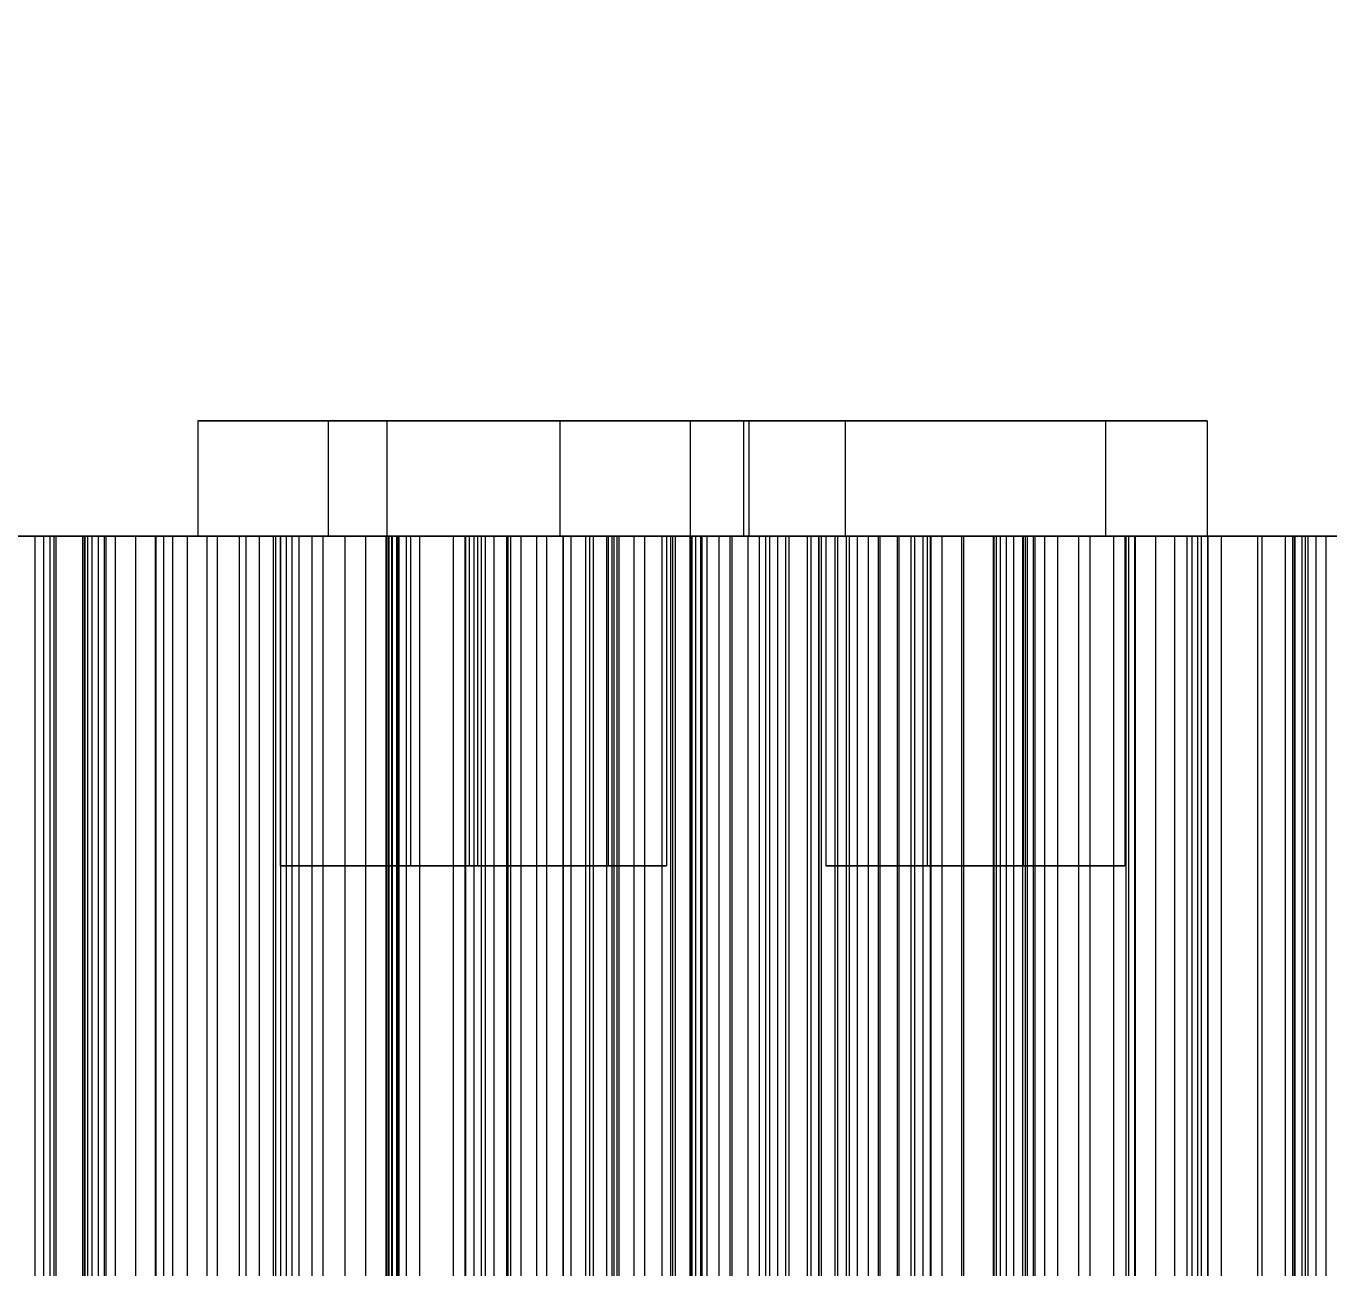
# Model space of a CAD drawing. Header units: millimetres. Extents: x -191664 to 191490, y -197311 to 10263.
# Drawn here: x 1387.4 to 1545.5, y -109568.8 to -109418.1 of the extents above; entities that cross this region are included whole.
import ezdxf

# ---------------------------------------------------------------- set-up
doc = ezdxf.new("R2010")
doc.units = ezdxf.units.MM
doc.layers.add('DET_briquetadora_superior', color=7, linetype='Continuous', lineweight=0)
doc.layers.add('R15_COTAS_TRANSPORTE_P', color=1, linetype='Continuous', lineweight=0)
doc.dimstyles.new('PLANTA_20', dxfattribs={"dimtxt": 50, "dimasz": 30, "dimexe": 30, "dimexo": 16, "dimgap": 20, "dimtad": 1, "dimtih": 1, "dimtoh": 1, "dimdec": 1, "dimzin": 0, "dimdsep": 46, "dimcen": 0.09, "dimadec": 0, "dimazin": 0, "dimtfac": 1, "dimtdec": 4, "dimtofl": 0, "dimtmove": 0, "dimatfit": 3, "dimfxl": 1, "dimtolj": 1, "dimtzin": 0, "dimarcsym": 0})

# ---------------------------------------------------------------- blocks, each defined once
blk = doc.blocks.new('*D133')
at = {"layer": 'Defpoints', "color": 0, "transparency": 16777216}
for p in [(439.69, -194147.98), (217.89, -194406.09), (-500, -194490), (-500, -194490), (500, -194490)]:
    blk.add_point(p, dxfattribs=at)
at = {"layer": 'R15_COTAS_TRANSPORTE_P', "color": 0, "lineweight": -2, "transparency": 16777216}
blk.add_arc((-500, -194490), 722.77, 2.37834, 17.62166, dxfattribs=at)
at = {"layer": 'R15_COTAS_TRANSPORTE_P', "color": 0, "transparency": 16777216}
for points in [[(184.12, -194272.81), (193.59, -194269.58), (179.18, -194242.8)], [(227.15, -194459.9), (217.15, -194460.11), (222.77, -194490)]]:
    blk.add_solid(points, dxfattribs=at)

msp = doc.modelspace()

# ---------------------------------------------------------------- linework, layer by layer
at = {"layer": 'DET_briquetadora_superior', "color": 9, "true_color": 0xb9c3c2}
for p, q in [((1408.2, -109466), (1410.85, -109466)), ((1408.2, -109466), (1408.2, -109480)), ((1409.91, -109466), (1408.2, -109466)), ((1415.63, -109466), (1409.91, -109466)), ((1410.85, -109466), (1417.32, -109466)), ((1424.23, -109466), (1415.63, -109466)), ((1417.32, -109466), (1426.34, -109466)), ((1424.05, -109466), (1426.69, -109466)), ((1424.05, -109466), (1424.05, -109480)), ((1425.75, -109466), (1424.05, -109466)), ((1434.01, -109466), (1424.23, -109466)), ((1431.48, -109466), (1425.75, -109466)), ((1426.34, -109466), (1436.12, -109466)), ((1426.69, -109466), (1433.16, -109466)), ((1431.16, -109466), (1433.81, -109466)), ((1431.16, -109466), (1431.16, -109480)), ((1432.87, -109466), (1431.16, -109466)), ((1440.08, -109466), (1431.48, -109466)), ((1438.59, -109466), (1432.87, -109466)), ((1433.16, -109466), (1442.18, -109466)), ((1433.81, -109466), (1440.28, -109466)), ((1443.03, -109466), (1434.01, -109466)), ((1436.12, -109466), (1444.72, -109466)), ((1447.19, -109466), (1438.59, -109466)), ((1449.86, -109466), (1440.08, -109466)), ((1440.28, -109466), (1449.3, -109466)), ((1442.18, -109466), (1451.96, -109466)), ((1449.5, -109466), (1443.03, -109466)), ((1444.72, -109466), (1450.44, -109466)), ((1456.97, -109466), (1447.19, -109466)), ((1449.3, -109466), (1459.08, -109466)), ((1452.15, -109466), (1449.5, -109466)), ((1458.88, -109466), (1449.86, -109466)), ((1450.44, -109466), (1452.15, -109466)), ((1451.96, -109466), (1460.56, -109466)), ((1452.15, -109466), (1452.15, -109480)), ((1465.99, -109466), (1456.97, -109466)), ((1465.35, -109466), (1458.88, -109466)), ((1459.08, -109466), (1467.68, -109466)), ((1460.56, -109466), (1466.29, -109466)), ((1467.99, -109466), (1465.35, -109466)), ((1472.46, -109466), (1465.99, -109466)), ((1466.29, -109466), (1467.99, -109466)), ((1467.68, -109466), (1473.4, -109466)), ((1467.99, -109466), (1467.99, -109480)), ((1475.11, -109466), (1472.46, -109466)), ((1473.4, -109466), (1475.11, -109466)), ((1474.45, -109466), (1477.1, -109466)), ((1474.45, -109466), (1474.45, -109480)), ((1476.16, -109466), (1474.45, -109466)), ((1475.11, -109466), (1475.11, -109480)), ((1481.88, -109466), (1476.16, -109466)), ((1477.1, -109466), (1483.57, -109466)), ((1490.48, -109466), (1481.88, -109466)), ((1483.57, -109466), (1492.59, -109466)), ((1486.78, -109466), (1489.42, -109466)), ((1486.78, -109466), (1486.78, -109480)), ((1488.48, -109466), (1486.78, -109466)), ((1494.2, -109466), (1488.48, -109466)), ((1489.42, -109466), (1495.89, -109466)), ((1500.26, -109466), (1490.48, -109466)), ((1492.59, -109466), (1502.37, -109466)), ((1502.81, -109466), (1494.2, -109466)), ((1495.89, -109466), (1504.91, -109466)), ((1509.28, -109466), (1500.26, -109466)), ((1502.37, -109466), (1510.97, -109466)), ((1512.59, -109466), (1502.81, -109466)), ((1504.91, -109466), (1514.69, -109466)), ((1515.75, -109466), (1509.28, -109466)), ((1510.97, -109466), (1516.69, -109466)), ((1521.61, -109466), (1512.59, -109466)), ((1514.69, -109466), (1523.29, -109466)), ((1518.4, -109466), (1515.75, -109466)), ((1516.69, -109466), (1518.4, -109466)), ((1518.4, -109466), (1518.4, -109480)), ((1528.08, -109466), (1521.61, -109466)), ((1523.29, -109466), (1529.01, -109466)), ((1530.72, -109466), (1528.08, -109466)), ((1529.01, -109466), (1530.72, -109466)), ((1530.72, -109466), (1530.72, -109480)), ((1376.93, -109480), (1391, -109480)), ((1390.3, -109480), (1377.41, -109480)), ((1382.46, -109480), (1388.46, -109480)), ((1390.76, -109480), (1384.73, -109480)), ((1386.22, -109480), (1389.48, -109480)), ((1388.46, -109480), (1394.54, -109480)), ((1388.46, -109680), (1388.46, -109480)), ((1389.48, -109480), (1389.48, -109680)), ((1389.48, -109480), (1398.16, -109480)), ((1404.1, -109480), (1390.3, -109480)), ((1390.3, -109680), (1390.3, -109480)), ((1396.87, -109480), (1390.76, -109480)), ((1390.76, -109680), (1390.76, -109480)), ((1391, -109480), (1405.19, -109480)), ((1391, -109680), (1391, -109480)), ((1394.19, -109480), (1394.19, -109680)), ((1394.42, -109480), (1394.19, -109480)), ((1394.19, -109480), (1403.1, -109480)), ((1394.42, -109480), (1394.42, -109680)), ((1394.8, -109480), (1394.42, -109480)), ((1394.54, -109480), (1400.7, -109480)), ((1394.54, -109680), (1394.54, -109480)), ((1394.8, -109480), (1394.8, -109680)), ((1395.36, -109480), (1394.8, -109480)), ((1395.36, -109480), (1395.36, -109680)), ((1396.09, -109480), (1395.36, -109480)), ((1396.09, -109480), (1396.09, -109680)), ((1397.02, -109480), (1396.09, -109480)), ((1403.06, -109480), (1396.87, -109480)), ((1396.87, -109680), (1396.87, -109480)), ((1397.02, -109480), (1397.02, -109680)), ((1398.16, -109480), (1397.02, -109480)), ((1398.16, -109480), (1398.16, -109680)), ((1400.7, -109480), (1406.94, -109480)), ((1400.7, -109680), (1400.7, -109480)), ((1409.34, -109480), (1403.06, -109480)), ((1403.06, -109680), (1403.06, -109480)), ((1403.1, -109480), (1403.1, -109680)), ((1403.1, -109480), (1406.91, -109480)), ((1418.3, -109480), (1404.1, -109480)), ((1404.1, -109680), (1404.1, -109480)), ((1405.19, -109480), (1418.96, -109480)), ((1405.19, -109680), (1405.19, -109480)), ((1406.91, -109480), (1406.91, -109680)), ((1406.91, -109480), (1410.56, -109480)), ((1406.94, -109480), (1413.26, -109480)), ((1406.94, -109680), (1406.94, -109480)), ((1408.2, -109480), (1410.85, -109480)), ((1409.91, -109480), (1408.2, -109480)), ((1415.68, -109480), (1409.34, -109480)), ((1409.34, -109680), (1409.34, -109480)), ((1415.63, -109480), (1409.91, -109480)), ((1410.56, -109480), (1410.56, -109680)), ((1410.56, -109480), (1414.05, -109480)), ((1410.85, -109480), (1417.32, -109480)), ((1413.26, -109480), (1419.65, -109480)), ((1413.26, -109680), (1413.26, -109480)), ((1414.05, -109480), (1414.05, -109680)), ((1414.05, -109480), (1417.36, -109480)), ((1424.23, -109480), (1415.63, -109480)), ((1422.1, -109480), (1415.68, -109480)), ((1415.68, -109680), (1415.68, -109480)), ((1417.32, -109480), (1426.34, -109480)), ((1417.36, -109480), (1417.36, -109680)), ((1417.36, -109480), (1420.47, -109480)), ((1417.69, -109710), (1417.69, -109480)), ((1418.66, -109480), (1417.69, -109480)), ((1417.69, -109480), (1419.19, -109480)), ((1418.19, -109480), (1419.63, -109480)), ((1418.19, -109480), (1418.19, -109520)), ((1419.12, -109480), (1418.19, -109480)), ((1432.35, -109480), (1418.3, -109480)), ((1418.3, -109680), (1418.3, -109480)), ((1421.91, -109480), (1418.66, -109480)), ((1418.96, -109480), (1431.77, -109480)), ((1418.96, -109680), (1418.96, -109480)), ((1422.24, -109480), (1419.12, -109480)), ((1419.19, -109480), (1422.87, -109480)), ((1419.63, -109480), (1423.16, -109480)), ((1419.65, -109480), (1426.11, -109480)), ((1419.65, -109680), (1419.65, -109480)), ((1420.47, -109480), (1420.47, -109680)), ((1420.47, -109480), (1423.37, -109480)), ((1426.8, -109480), (1421.91, -109480)), ((1428.59, -109480), (1422.1, -109480)), ((1422.1, -109680), (1422.1, -109480)), ((1426.93, -109480), (1422.24, -109480)), ((1422.87, -109480), (1427.99, -109480)), ((1423.16, -109480), (1428.08, -109480)), ((1423.37, -109480), (1423.37, -109680)), ((1423.37, -109480), (1432.47, -109480)), ((1424.05, -109480), (1426.69, -109480)), ((1425.75, -109480), (1424.05, -109480)), ((1434.01, -109480), (1424.23, -109480)), ((1431.48, -109480), (1425.75, -109480)), ((1426.11, -109480), (1432.64, -109480)), ((1426.11, -109680), (1426.11, -109480)), ((1426.34, -109480), (1436.12, -109480)), ((1426.69, -109480), (1433.16, -109480)), ((1432.35, -109480), (1426.8, -109480)), ((1432.27, -109480), (1426.93, -109480)), ((1427.99, -109480), (1433.55, -109480)), ((1428.08, -109480), (1433.42, -109480)), ((1435.14, -109480), (1428.59, -109480)), ((1428.59, -109680), (1428.59, -109480)), ((1431.02, -109480), (1431.02, -109680)), ((1431.08, -109480), (1431.02, -109480)), ((1431.02, -109480), (1431.13, -109480)), ((1431.08, -109480), (1431.08, -109680)), ((1431.33, -109480), (1431.08, -109480)), ((1431.13, -109480), (1431.13, -109680)), ((1431.13, -109480), (1431.4, -109480)), ((1431.16, -109480), (1433.81, -109480)), ((1432.87, -109480), (1431.16, -109480)), ((1431.33, -109480), (1431.33, -109680)), ((1431.79, -109480), (1431.33, -109480)), ((1431.4, -109480), (1431.4, -109680)), ((1431.4, -109480), (1440.69, -109480)), ((1440.08, -109480), (1431.48, -109480)), ((1431.77, -109480), (1443.13, -109480)), ((1431.77, -109680), (1431.77, -109480)), ((1431.79, -109480), (1431.79, -109680)), ((1432.47, -109480), (1431.79, -109480)), ((1437.19, -109480), (1432.27, -109480)), ((1437.48, -109480), (1432.35, -109480)), ((1445.7, -109480), (1432.35, -109480)), ((1432.35, -109680), (1432.35, -109480)), ((1432.47, -109480), (1432.47, -109680)), ((1432.64, -109480), (1439.24, -109480)), ((1432.64, -109680), (1432.64, -109480)), ((1438.59, -109480), (1432.87, -109480)), ((1433.16, -109480), (1442.18, -109480)), ((1433.42, -109480), (1438.11, -109480)), ((1433.54, -109710), (1433.54, -109480)), ((1434.51, -109480), (1433.54, -109480)), ((1433.54, -109480), (1435.04, -109480)), ((1433.55, -109480), (1438.44, -109480)), ((1433.81, -109480), (1440.28, -109480)), ((1443.03, -109480), (1434.01, -109480)), ((1434.03, -109480), (1435.48, -109480)), ((1434.03, -109480), (1434.03, -109520)), ((1434.97, -109480), (1434.03, -109480)), ((1437.76, -109480), (1434.51, -109480)), ((1438.09, -109480), (1434.97, -109480)), ((1435.04, -109480), (1438.72, -109480)), ((1441.76, -109480), (1435.14, -109480)), ((1435.14, -109680), (1435.14, -109480)), ((1435.48, -109480), (1439.01, -109480)), ((1436.12, -109480), (1444.72, -109480)), ((1440.72, -109480), (1437.19, -109480)), ((1441.16, -109480), (1437.48, -109480)), ((1442.64, -109480), (1437.76, -109480)), ((1442.78, -109480), (1438.09, -109480)), ((1438.11, -109480), (1441.23, -109480)), ((1438.44, -109480), (1441.69, -109480)), ((1447.19, -109480), (1438.59, -109480)), ((1438.72, -109480), (1443.84, -109480)), ((1439.01, -109480), (1443.93, -109480)), ((1439.24, -109480), (1445.89, -109480)), ((1439.24, -109680), (1439.24, -109480)), ((1449.86, -109480), (1440.08, -109480)), ((1440.28, -109480), (1449.3, -109480)), ((1440.65, -109710), (1440.65, -109480)), ((1441.62, -109480), (1440.65, -109480)), ((1440.65, -109480), (1442.15, -109480)), ((1440.69, -109480), (1440.69, -109680)), ((1440.69, -109480), (1444.14, -109480)), ((1442.16, -109480), (1440.72, -109480)), ((1441.15, -109480), (1442.59, -109480)), ((1441.15, -109480), (1441.15, -109520)), ((1442.08, -109480), (1441.15, -109480)), ((1442.66, -109480), (1441.16, -109480)), ((1441.23, -109480), (1442.16, -109480)), ((1444.87, -109480), (1441.62, -109480)), ((1441.69, -109480), (1442.66, -109480)), ((1455.32, -109480), (1441.76, -109480)), ((1441.76, -109680), (1441.76, -109480)), ((1445.2, -109480), (1442.08, -109480)), ((1442.15, -109480), (1445.83, -109480)), ((1442.16, -109480), (1442.16, -109520)), ((1442.18, -109480), (1451.96, -109480)), ((1442.59, -109480), (1446.12, -109480)), ((1448.2, -109480), (1442.64, -109480)), ((1442.66, -109710), (1442.66, -109480)), ((1448.11, -109480), (1442.78, -109480)), ((1449.5, -109480), (1443.03, -109480)), ((1443.13, -109480), (1446.21, -109480)), ((1443.13, -109680), (1443.13, -109480)), ((1443.84, -109480), (1449.4, -109480)), ((1443.93, -109480), (1449.26, -109480)), ((1444.14, -109480), (1444.14, -109680)), ((1444.14, -109480), (1447.43, -109480)), ((1444.72, -109480), (1450.44, -109480)), ((1449.76, -109480), (1444.87, -109480)), ((1449.89, -109480), (1445.2, -109480)), ((1457.84, -109480), (1445.7, -109480)), ((1445.7, -109680), (1445.7, -109480)), ((1445.83, -109480), (1450.95, -109480)), ((1445.89, -109480), (1452.6, -109480)), ((1445.89, -109680), (1445.89, -109480)), ((1446.12, -109480), (1451.04, -109480)), ((1446.21, -109480), (1449.35, -109480)), ((1446.21, -109680), (1446.21, -109480)), ((1456.97, -109480), (1447.19, -109480)), ((1447.43, -109480), (1447.43, -109680)), ((1447.43, -109480), (1450.55, -109480)), ((1453.03, -109480), (1448.11, -109480)), ((1453.32, -109480), (1448.2, -109480)), ((1449.26, -109480), (1453.95, -109480)), ((1449.3, -109480), (1459.08, -109480)), ((1449.35, -109480), (1452.55, -109480)), ((1449.35, -109680), (1449.35, -109480)), ((1449.4, -109480), (1454.28, -109480)), ((1452.15, -109480), (1449.5, -109480)), ((1455.32, -109480), (1449.76, -109480)), ((1458.88, -109480), (1449.86, -109480)), ((1455.23, -109480), (1449.89, -109480)), ((1450.44, -109480), (1452.15, -109480)), ((1450.55, -109480), (1450.55, -109680)), ((1450.55, -109480), (1453.48, -109480)), ((1450.95, -109480), (1456.51, -109480)), ((1451.04, -109480), (1456.38, -109480)), ((1451.96, -109480), (1460.56, -109480)), ((1452.55, -109480), (1455.8, -109480)), ((1452.55, -109680), (1452.55, -109480)), ((1452.6, -109480), (1459.37, -109480)), ((1452.6, -109680), (1452.6, -109480)), ((1456.56, -109480), (1453.03, -109480)), ((1457, -109480), (1453.32, -109480)), ((1453.48, -109480), (1453.48, -109680)), ((1453.48, -109480), (1456.22, -109480)), ((1453.95, -109480), (1457.07, -109480)), ((1454.28, -109480), (1457.53, -109480)), ((1460.15, -109480), (1455.23, -109480)), ((1460.44, -109480), (1455.32, -109480)), ((1469.45, -109480), (1455.32, -109480)), ((1455.32, -109680), (1455.32, -109480)), ((1455.8, -109480), (1459.11, -109480)), ((1455.8, -109680), (1455.8, -109480)), ((1456.22, -109480), (1456.22, -109680)), ((1456.22, -109480), (1458.72, -109480)), ((1456.38, -109480), (1461.07, -109480)), ((1456.51, -109480), (1461.4, -109480)), ((1458.01, -109480), (1456.56, -109480)), ((1465.99, -109480), (1456.97, -109480)), ((1458.51, -109480), (1457, -109480)), ((1457.07, -109480), (1458.01, -109480)), ((1457.53, -109480), (1458.51, -109480)), ((1461.18, -109480), (1457.84, -109480)), ((1457.84, -109680), (1457.84, -109480)), ((1458.01, -109480), (1458.01, -109520)), ((1458.51, -109710), (1458.51, -109480)), ((1458.72, -109480), (1458.72, -109680)), ((1458.72, -109480), (1468.14, -109480)), ((1465.35, -109480), (1458.88, -109480)), ((1459.08, -109480), (1467.68, -109480)), ((1459.11, -109480), (1462.46, -109480)), ((1459.11, -109680), (1459.11, -109480)), ((1459.37, -109480), (1466.19, -109480)), ((1459.37, -109680), (1459.37, -109480)), ((1463.68, -109480), (1460.15, -109480)), ((1464.12, -109480), (1460.44, -109480)), ((1460.56, -109480), (1466.29, -109480)), ((1461.07, -109480), (1464.19, -109480)), ((1464.57, -109480), (1461.18, -109480)), ((1461.18, -109680), (1461.18, -109480)), ((1461.4, -109480), (1464.65, -109480)), ((1462.46, -109480), (1465.87, -109480)), ((1462.46, -109680), (1462.46, -109480)), ((1465.12, -109480), (1463.68, -109480)), ((1465.62, -109480), (1464.12, -109480)), ((1464.19, -109480), (1465.12, -109480)), ((1468.01, -109480), (1464.57, -109480)), ((1464.57, -109680), (1464.57, -109480)), ((1464.65, -109480), (1465.62, -109480)), ((1465.12, -109480), (1465.12, -109520)), ((1467.99, -109480), (1465.35, -109480)), ((1465.62, -109710), (1465.62, -109480)), ((1465.87, -109480), (1469.33, -109480)), ((1465.87, -109680), (1465.87, -109480)), ((1472.46, -109480), (1465.99, -109480)), ((1466.19, -109480), (1473.06, -109480)), ((1466.19, -109680), (1466.19, -109480)), ((1466.29, -109480), (1467.99, -109480)), ((1467.68, -109480), (1473.4, -109480)), ((1467.93, -109480), (1467.93, -109680)), ((1468.14, -109480), (1467.93, -109480)), ((1467.93, -109480), (1467.96, -109480)), ((1467.96, -109480), (1467.96, -109680)), ((1467.96, -109480), (1468.19, -109480)), ((1471.5, -109480), (1468.01, -109480)), ((1468.01, -109680), (1468.01, -109480)), ((1468.14, -109480), (1468.14, -109680)), ((1468.19, -109480), (1468.19, -109680)), ((1468.19, -109480), (1468.62, -109480)), ((1468.62, -109480), (1468.62, -109680)), ((1468.62, -109480), (1469.22, -109480)), ((1469.22, -109480), (1469.22, -109680)), ((1469.22, -109480), (1469.99, -109480)), ((1469.33, -109480), (1472.84, -109480)), ((1469.33, -109680), (1469.33, -109480)), ((1483.6, -109480), (1469.45, -109480)), ((1469.45, -109680), (1469.45, -109480)), ((1469.99, -109480), (1469.99, -109680)), ((1469.99, -109480), (1479.56, -109480)), ((1475.03, -109480), (1471.5, -109480)), ((1471.5, -109680), (1471.5, -109480)), ((1475.11, -109480), (1472.46, -109480)), ((1472.84, -109480), (1476.39, -109480)), ((1472.84, -109680), (1472.84, -109480)), ((1473.06, -109480), (1486.97, -109480)), ((1473.06, -109680), (1473.06, -109480)), ((1473.4, -109480), (1475.11, -109480)), ((1474.45, -109480), (1477.1, -109480)), ((1476.16, -109480), (1474.45, -109480)), ((1478.61, -109480), (1475.03, -109480)), ((1475.03, -109680), (1475.03, -109480)), ((1481.88, -109480), (1476.16, -109480)), ((1476.39, -109480), (1479.99, -109480)), ((1476.39, -109680), (1476.39, -109480)), ((1477.1, -109480), (1483.57, -109480)), ((1477.12, -109480), (1477.12, -109710)), ((1478.06, -109480), (1477.12, -109480)), ((1477.12, -109480), (1479.94, -109480)), ((1477.62, -109480), (1480.42, -109480)), ((1477.62, -109480), (1477.62, -110030)), ((1478.56, -109480), (1477.62, -109480)), ((1482.73, -109480), (1478.06, -109480)), ((1483.2, -109480), (1478.56, -109480)), ((1482.24, -109480), (1478.61, -109480)), ((1478.61, -109680), (1478.61, -109480)), ((1479.56, -109480), (1479.56, -109680)), ((1479.56, -109480), (1482.63, -109480)), ((1479.94, -109480), (1486.41, -109480)), ((1479.99, -109480), (1483.63, -109480)), ((1479.99, -109680), (1479.99, -109480)), ((1480.42, -109480), (1486.86, -109480)), ((1490.48, -109480), (1481.88, -109480)), ((1485.9, -109480), (1482.24, -109480)), ((1482.24, -109680), (1482.24, -109480)), ((1482.63, -109480), (1482.63, -109680)), ((1482.63, -109480), (1485.52, -109480)), ((1490.94, -109480), (1482.73, -109480)), ((1491.37, -109480), (1483.2, -109480)), ((1483.57, -109480), (1492.59, -109480)), ((1497.24, -109480), (1483.6, -109480)), ((1483.6, -109680), (1483.6, -109480)), ((1483.63, -109480), (1487.31, -109480)), ((1483.63, -109680), (1483.63, -109480)), ((1483.94, -109710), (1483.94, -109480)), ((1484.91, -109480), (1483.94, -109480)), ((1483.94, -109480), (1485.44, -109480)), ((1484.44, -109480), (1485.88, -109480)), ((1484.44, -109480), (1484.44, -109520)), ((1485.37, -109480), (1484.44, -109480)), ((1488.16, -109480), (1484.91, -109480)), ((1488.49, -109480), (1485.37, -109480)), ((1485.44, -109480), (1489.12, -109480)), ((1485.52, -109480), (1485.52, -109680)), ((1485.52, -109480), (1488.25, -109480)), ((1485.88, -109480), (1489.41, -109480)), ((1489.61, -109480), (1485.9, -109480)), ((1485.9, -109680), (1485.9, -109480)), ((1486.41, -109480), (1496.29, -109480)), ((1486.78, -109480), (1489.42, -109480)), ((1488.48, -109480), (1486.78, -109480)), ((1486.86, -109480), (1496.69, -109480)), ((1486.97, -109480), (1501.18, -109480)), ((1486.97, -109680), (1486.97, -109480)), ((1487.31, -109480), (1491.03, -109480)), ((1487.31, -109680), (1487.31, -109480)), ((1493.05, -109480), (1488.16, -109480)), ((1488.25, -109480), (1488.25, -109680)), ((1488.25, -109480), (1490.78, -109480)), ((1494.2, -109480), (1488.48, -109480)), ((1493.18, -109480), (1488.49, -109480)), ((1489.12, -109480), (1494.25, -109480)), ((1489.41, -109480), (1494.33, -109480)), ((1489.42, -109480), (1495.89, -109480)), ((1493.35, -109480), (1489.61, -109480)), ((1489.61, -109680), (1489.61, -109480)), ((1500.26, -109480), (1490.48, -109480)), ((1490.78, -109480), (1490.78, -109680)), ((1490.78, -109480), (1493.1, -109480)), ((1502.39, -109480), (1490.94, -109480)), ((1491.03, -109480), (1494.79, -109480)), ((1491.03, -109680), (1491.03, -109480)), ((1502.76, -109480), (1491.37, -109480)), ((1492.59, -109480), (1502.37, -109480)), ((1498.61, -109480), (1493.05, -109480)), ((1493.1, -109480), (1493.1, -109680)), ((1493.1, -109480), (1495.19, -109480)), ((1498.52, -109480), (1493.18, -109480)), ((1497.14, -109480), (1493.35, -109480)), ((1493.35, -109680), (1493.35, -109480)), ((1502.81, -109480), (1494.2, -109480)), ((1494.25, -109480), (1499.8, -109480)), ((1494.33, -109480), (1499.67, -109480)), ((1494.79, -109480), (1498.58, -109480)), ((1494.79, -109680), (1494.79, -109480)), ((1495.19, -109480), (1495.19, -109680)), ((1495.19, -109480), (1504.85, -109480)), ((1495.89, -109480), (1504.91, -109480)), ((1496.26, -109710), (1496.26, -109480)), ((1497.23, -109480), (1496.26, -109480)), ((1496.26, -109480), (1497.77, -109480)), ((1496.29, -109480), (1509.19, -109480)), ((1496.69, -109480), (1509.52, -109480)), ((1496.76, -109480), (1498.21, -109480)), ((1496.76, -109480), (1496.76, -109520)), ((1497.69, -109480), (1496.76, -109480)), ((1500.95, -109480), (1497.14, -109480)), ((1497.14, -109680), (1497.14, -109480)), ((1500.49, -109480), (1497.23, -109480)), ((1509.84, -109480), (1497.24, -109480)), ((1497.24, -109680), (1497.24, -109480)), ((1500.82, -109480), (1497.69, -109480)), ((1497.77, -109480), (1501.44, -109480)), ((1498.21, -109480), (1501.74, -109480)), ((1503.44, -109480), (1498.52, -109480)), ((1498.58, -109480), (1511.05, -109480)), ((1498.58, -109680), (1498.58, -109480)), ((1503.73, -109480), (1498.61, -109480)), ((1499.67, -109480), (1504.36, -109480)), ((1499.8, -109480), (1504.69, -109480)), ((1509.28, -109480), (1500.26, -109480)), ((1505.37, -109480), (1500.49, -109480)), ((1505.51, -109480), (1500.82, -109480)), ((1504.8, -109480), (1500.95, -109480)), ((1500.95, -109680), (1500.95, -109480)), ((1501.18, -109480), (1515.15, -109480)), ((1501.18, -109680), (1501.18, -109480)), ((1501.44, -109480), (1506.57, -109480)), ((1501.74, -109480), (1506.66, -109480)), ((1502.37, -109480), (1510.97, -109480)), ((1516.62, -109480), (1502.39, -109480)), ((1516.92, -109480), (1502.76, -109480)), ((1512.59, -109480), (1502.81, -109480)), ((1506.97, -109480), (1503.44, -109480)), ((1507.41, -109480), (1503.73, -109480)), ((1504.36, -109480), (1507.48, -109480)), ((1504.69, -109480), (1507.94, -109480)), ((1508.68, -109480), (1504.8, -109480)), ((1504.8, -109680), (1504.8, -109480)), ((1504.85, -109480), (1504.85, -109680)), ((1504.85, -109480), (1505.11, -109480)), ((1504.91, -109480), (1514.69, -109480)), ((1505.11, -109480), (1505.11, -109680)), ((1505.11, -109480), (1505.62, -109480)), ((1510.93, -109480), (1505.37, -109480)), ((1510.84, -109480), (1505.51, -109480)), ((1505.62, -109480), (1505.62, -109680)), ((1505.62, -109480), (1506.33, -109480)), ((1506.33, -109480), (1506.33, -109680)), ((1506.33, -109480), (1507.24, -109480)), ((1506.57, -109480), (1512.13, -109480)), ((1506.66, -109480), (1511.99, -109480)), ((1508.41, -109480), (1506.97, -109480)), ((1507.24, -109480), (1507.24, -109680)), ((1507.24, -109480), (1508.34, -109480)), ((1508.91, -109480), (1507.41, -109480)), ((1507.48, -109480), (1508.41, -109480)), ((1507.94, -109480), (1508.91, -109480)), ((1508.34, -109480), (1508.34, -109680)), ((1508.34, -109480), (1509.6, -109480)), ((1508.41, -109480), (1508.41, -109520)), ((1512.59, -109480), (1508.68, -109480)), ((1508.68, -109680), (1508.68, -109480)), ((1508.91, -109710), (1508.91, -109480)), ((1509.19, -109480), (1524.62, -109480)), ((1515.75, -109480), (1509.28, -109480)), ((1509.52, -109480), (1524.87, -109480)), ((1509.6, -109480), (1509.6, -109680)), ((1509.6, -109480), (1519.36, -109480)), ((1520.92, -109480), (1509.84, -109480)), ((1509.84, -109680), (1509.84, -109480)), ((1515.76, -109480), (1510.84, -109480)), ((1516.05, -109480), (1510.93, -109480)), ((1510.97, -109480), (1516.69, -109480)), ((1511.05, -109480), (1521.94, -109480)), ((1511.05, -109680), (1511.05, -109480)), ((1511.99, -109480), (1516.68, -109480)), ((1512.13, -109480), (1517.01, -109480)), ((1516.53, -109480), (1512.59, -109480)), ((1512.59, -109680), (1512.59, -109480)), ((1521.61, -109480), (1512.59, -109480)), ((1514.69, -109480), (1523.29, -109480)), ((1515.15, -109480), (1528.33, -109480)), ((1515.15, -109680), (1515.15, -109480)), ((1518.4, -109480), (1515.75, -109480)), ((1519.29, -109480), (1515.76, -109480)), ((1519.73, -109480), (1516.05, -109480)), ((1529.61, -109480), (1516.53, -109480)), ((1516.53, -109680), (1516.53, -109480)), ((1533.1, -109480), (1516.62, -109480)), ((1516.68, -109480), (1519.8, -109480)), ((1516.69, -109480), (1518.4, -109480)), ((1533.31, -109480), (1516.92, -109480)), ((1517.01, -109480), (1520.26, -109480)), ((1520.73, -109480), (1519.29, -109480)), ((1519.36, -109480), (1519.36, -109680)), ((1519.36, -109480), (1522, -109480)), ((1521.23, -109480), (1519.73, -109480)), ((1519.8, -109480), (1520.73, -109480)), ((1520.26, -109480), (1521.23, -109480)), ((1520.73, -109480), (1520.73, -109520)), ((1530.05, -109480), (1520.92, -109480)), ((1520.92, -109680), (1520.92, -109480)), ((1521.23, -109710), (1521.23, -109480)), ((1528.08, -109480), (1521.61, -109480)), ((1521.94, -109480), (1530.85, -109480)), ((1521.94, -109680), (1521.94, -109480)), ((1522, -109480), (1522, -109680)), ((1522, -109480), (1524.48, -109480)), ((1523.29, -109480), (1529.01, -109480)), ((1524.48, -109480), (1524.48, -109680)), ((1524.48, -109480), (1526.78, -109480)), ((1524.62, -109480), (1541.98, -109480)), ((1524.87, -109480), (1542.15, -109480)), ((1526.78, -109480), (1526.78, -109680)), ((1526.78, -109480), (1528.88, -109480)), ((1530.72, -109480), (1528.08, -109480)), ((1528.33, -109480), (1540.23, -109480)), ((1528.33, -109680), (1528.33, -109480)), ((1528.88, -109480), (1528.88, -109680)), ((1528.88, -109480), (1530.78, -109480)), ((1529.01, -109480), (1530.72, -109480)), ((1541.35, -109480), (1529.61, -109480)), ((1529.61, -109680), (1529.61, -109480)), ((1536.87, -109480), (1530.05, -109480)), ((1530.05, -109680), (1530.05, -109480)), ((1530.78, -109480), (1530.78, -109680)), ((1530.78, -109480), (1532.43, -109480)), ((1530.85, -109480), (1537.42, -109480)), ((1530.85, -109680), (1530.85, -109480)), ((1532.43, -109480), (1532.43, -109680)), ((1532.43, -109480), (1542.23, -109480)), ((1551.19, -109480), (1533.1, -109480)), ((1551.31, -109480), (1533.31, -109480)), ((1541.13, -109480), (1536.87, -109480)), ((1536.87, -109680), (1536.87, -109480)), ((1537.42, -109480), (1541.41, -109480)), ((1537.42, -109680), (1537.42, -109480)), ((1540.23, -109480), (1550.38, -109480)), ((1540.23, -109680), (1540.23, -109480)), ((1542.67, -109480), (1541.13, -109480)), ((1541.13, -109680), (1541.13, -109480)), ((1551.3, -109480), (1541.35, -109480)), ((1541.35, -109680), (1541.35, -109480)), ((1541.41, -109480), (1542.67, -109480)), ((1541.41, -109680), (1541.41, -109480)), ((1541.98, -109480), (1560.62, -109480)), ((1542.15, -109480), (1560.69, -109480)), ((1542.23, -109480), (1542.23, -109680)), ((1542.23, -109480), (1542.96, -109480)), ((1542.67, -109680), (1542.67, -109480)), ((1542.96, -109480), (1542.96, -109680)), ((1542.96, -109480), (1543.94, -109480)), ((1543.94, -109480), (1543.94, -109680)), ((1543.94, -109480), (1545.13, -109480)), ((1545.13, -109480), (1545.13, -109680)), ((1545.13, -109480), (1546.52, -109480)), ((1418.19, -109520), (1419.63, -109520)), ((1419.12, -109520), (1418.19, -109520)), ((1422.24, -109520), (1419.12, -109520)), ((1419.63, -109520), (1423.16, -109520)), ((1426.93, -109520), (1422.24, -109520)), ((1423.16, -109520), (1428.08, -109520)), ((1432.27, -109520), (1426.93, -109520)), ((1428.08, -109520), (1433.42, -109520)), ((1437.19, -109520), (1432.27, -109520)), ((1433.42, -109520), (1438.11, -109520)), ((1434.03, -109520), (1435.48, -109520)), ((1434.97, -109520), (1434.03, -109520)), ((1438.09, -109520), (1434.97, -109520)), ((1435.48, -109520), (1439.01, -109520)), ((1440.72, -109520), (1437.19, -109520)), ((1442.78, -109520), (1438.09, -109520)), ((1438.11, -109520), (1441.23, -109520)), ((1439.01, -109520), (1443.93, -109520)), ((1442.16, -109520), (1440.72, -109520)), ((1441.15, -109520), (1442.59, -109520)), ((1442.08, -109520), (1441.15, -109520)), ((1441.23, -109520), (1442.16, -109520)), ((1445.2, -109520), (1442.08, -109520)), ((1442.59, -109520), (1446.12, -109520)), ((1448.11, -109520), (1442.78, -109520)), ((1443.93, -109520), (1449.26, -109520)), ((1449.89, -109520), (1445.2, -109520)), ((1446.12, -109520), (1451.04, -109520)), ((1453.03, -109520), (1448.11, -109520)), ((1449.26, -109520), (1453.95, -109520)), ((1455.23, -109520), (1449.89, -109520)), ((1451.04, -109520), (1456.38, -109520)), ((1456.56, -109520), (1453.03, -109520)), ((1453.95, -109520), (1457.07, -109520)), ((1460.15, -109520), (1455.23, -109520)), ((1456.38, -109520), (1461.07, -109520)), ((1458.01, -109520), (1456.56, -109520)), ((1457.07, -109520), (1458.01, -109520)), ((1463.68, -109520), (1460.15, -109520)), ((1461.07, -109520), (1464.19, -109520)), ((1465.12, -109520), (1463.68, -109520)), ((1464.19, -109520), (1465.12, -109520)), ((1484.44, -109520), (1485.88, -109520)), ((1485.37, -109520), (1484.44, -109520)), ((1488.49, -109520), (1485.37, -109520)), ((1485.88, -109520), (1489.41, -109520)), ((1493.18, -109520), (1488.49, -109520)), ((1489.41, -109520), (1494.33, -109520)), ((1498.52, -109520), (1493.18, -109520)), ((1494.33, -109520), (1499.67, -109520)), ((1496.76, -109520), (1498.21, -109520)), ((1497.69, -109520), (1496.76, -109520)), ((1500.82, -109520), (1497.69, -109520)), ((1498.21, -109520), (1501.74, -109520)), ((1503.44, -109520), (1498.52, -109520)), ((1499.67, -109520), (1504.36, -109520)), ((1505.51, -109520), (1500.82, -109520)), ((1501.74, -109520), (1506.66, -109520)), ((1506.97, -109520), (1503.44, -109520)), ((1504.36, -109520), (1507.48, -109520)), ((1510.84, -109520), (1505.51, -109520)), ((1506.66, -109520), (1511.99, -109520)), ((1508.41, -109520), (1506.97, -109520)), ((1507.48, -109520), (1508.41, -109520)), ((1515.76, -109520), (1510.84, -109520)), ((1511.99, -109520), (1516.68, -109520)), ((1519.29, -109520), (1515.76, -109520)), ((1516.68, -109520), (1519.8, -109520)), ((1520.73, -109520), (1519.29, -109520)), ((1519.8, -109520), (1520.73, -109520))]:
    msp.add_line(p, q, dxfattribs=at)

# ---------------------------------------------------------------- dimensions: what is measured, and where the dimension line sits
at = {"layer": 'R15_COTAS_TRANSPORTE_P'}
dim = msp.add_angular_dim_2l(base=(217.89, -194406.09), line1=((-500, -194490), (500, -194490)), line2=((-500, -194490), (439.69, -194147.98)), dimstyle='PLANTA_20', dxfattribs=at)
dim.commit()
dim.dimension.update_dxf_attribs({"geometry": '*D133', "text_midpoint": (191490.46, -33543.69)})

doc.saveas('drawing.dxf')
